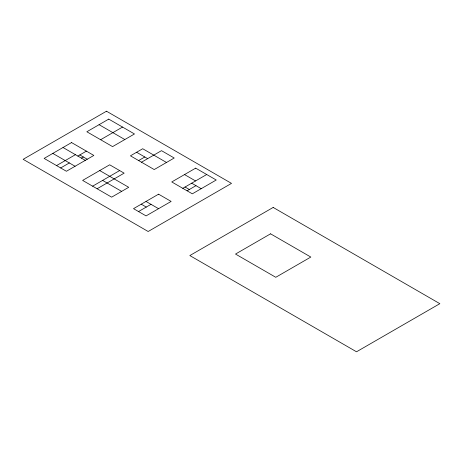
<?xml version="1.0" encoding="UTF-8"?>
<svg xmlns="http://www.w3.org/2000/svg" width="463" height="463" viewBox="0 0 463 463"><rect width="100%" height="100%" fill="white"/><g stroke="black" fill="none" stroke-linecap="round" stroke-linejoin="round"><path stroke-width="0.69" d="M100.627 139.716L122.533 127.07M56.555 165.58L75.434 154.677M77.848 156.072L86.402 151.135M60.67 167.953L69.334 162.953M81.401 158.12L83.357 156.992M92.617 186.172L119.657 170.563M138.622 160.557L144.797 156.992M141.493 162.212L161.494 150.666L174.221 158.01L154.22 169.562L130.433 155.828L142.708 148.739L166.495 162.472M97.108 188.765L124.142 173.156L109.673 164.799L82.634 180.408L111.641 197.157L128.72 187.301L99.713 170.552M138.53 211.545L151.019 204.333M182.792 188.319L206.712 174.51M187.087 190.802L195.982 185.663M99.082 124.686L124.819 139.542M184.523 174.574L195.56 180.946M191.688 183.186L201.214 188.684M136.608 152.263L147.668 158.647M185.038 187.023L189.332 189.5M79.81 154.943L87.247 159.237M63.014 147.506L85.29 160.366M146.001 201.44L158.554 208.686M102.618 180.402L121.642 191.381M141.25 204.183L146.267 207.077M52.799 153.403L75.075 166.263M106.49 111.213L23.15 159.324L148.16 231.5L231.5 183.383L106.49 111.213M108.741 119.107L86.836 131.758L112.573 146.615L134.478 133.969L108.741 119.107M71.562 142.575L44.135 158.41L66.412 171.269L93.839 155.429L71.562 142.575M195.675 168.138L171.756 181.947L192.319 193.823L216.238 180.009L195.675 168.138M158.583 194.176L133.518 208.651L146.071 215.897L171.136 201.422L158.583 194.176M273.17 207.441L189.83 255.559L356.51 351.787L439.85 303.676L273.17 207.441M270.571 233.821L235.517 254.06L275.769 277.296L310.823 257.058L270.571 233.821"/></g></svg>
